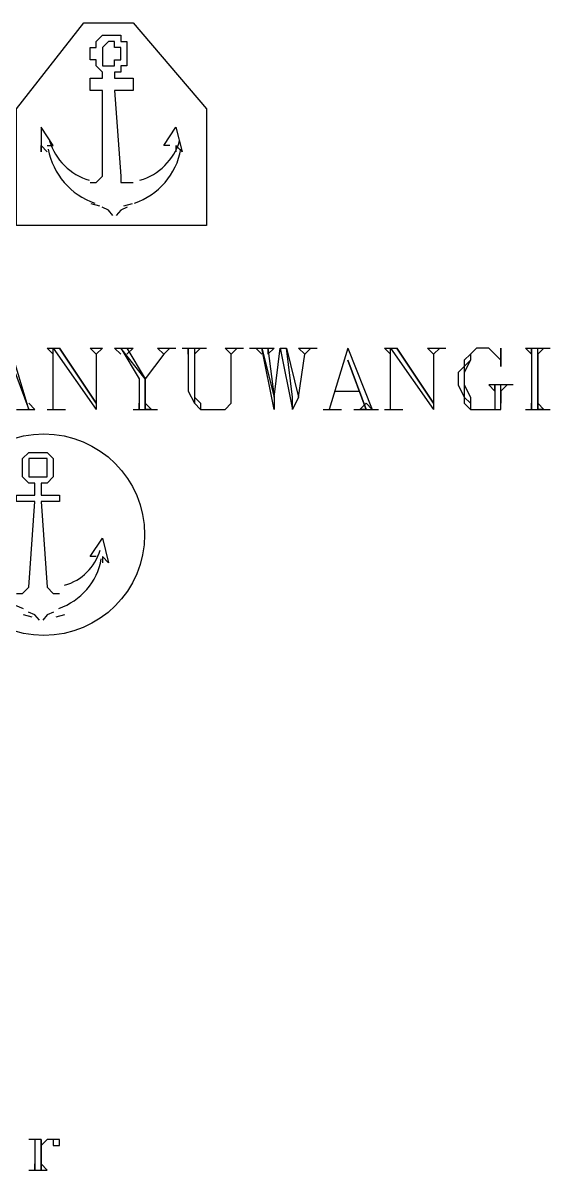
# Model space of a CAD drawing. Header units: millimetres. Extents: x 658 to 813, y 806 to 883.
# Drawn here: x 789.475 to 789.737, y 862.585 to 863.153 of the extents above; entities that cross this region are included whole.
import ezdxf

# ---------------------------------------------------------------- set-up
doc = ezdxf.new("R2010")
doc.units = ezdxf.units.MM
doc.header["$LTSCALE"] = 0.1
doc.linetypes.add('atContinuous2', pattern=[0])
doc.layers.add('TEXT', color=8, linetype='Continuous')

msp = doc.modelspace()

# ---------------------------------------------------------------- linework, layer by layer
at = {"layer": 'TEXT', "color": 7}
for points in [[(789.4722630676908, 863.1107487733192), (789.5057036572186, 863.1533095236285), (789.5300240859663, 863.1533095236285), (789.5665047290879, 863.1107487733192), (789.5665047290879, 863.0529877550438), (789.4722630676908, 863.0529877550438), (789.4722630676908, 863.1107487733192)], [(789.5087437108125, 863.0742681301984), (789.5117837644059, 863.0742681301984), (789.5148238179993, 863.0773081837909), (789.5148238179993, 863.1198689341003), (789.5087437108125, 863.1198689341003), (789.5087437108125, 863.1259490412871), (789.5148238179993, 863.1259490412871), (789.5148238179993, 863.1289890948805), (789.5117837644059, 863.1320291484748), (789.5117837644059, 863.1350692020673), (789.5087437108125, 863.1350692020673), (789.5087437108125, 863.1381092556616), (789.5087437108125, 863.141149309254), (789.5117837644059, 863.141149309254), (789.5117837644059, 863.1441893628484), (789.5148238179993, 863.1472294164417), (789.5178638715927, 863.1472294164417), (789.5209039251861, 863.1472294164417), (789.5239439787795, 863.1472294164417), (789.5239439787795, 863.1441893628484), (789.5269840323729, 863.1441893628484), (789.5269840323729, 863.141149309254), (789.5269840323729, 863.1381092556616), (789.5269840323729, 863.1350692020673), (789.5269840323729, 863.1320291484748), (789.5239439787795, 863.1320291484748), (789.5239439787795, 863.1289890948805), (789.5209039251861, 863.1289890948805)], [(789.5239439787795, 863.1381092556616), (789.5239439787795, 863.141149309254), (789.5209039251861, 863.141149309254), (789.5209039251861, 863.1441893628484), (789.5178638715927, 863.1441893628484), (789.5148238179993, 863.141149309254), (789.5148238179993, 863.1381092556616), (789.5148238179993, 863.1350692020673), (789.5148238179993, 863.1320291484748), (789.5178638715927, 863.1320291484748), (789.5209039251861, 863.1320291484748), (789.5209039251861, 863.1350692020673), (789.5239439787795, 863.1350692020673), (789.5239439787795, 863.1381092556616)], [(789.5209039251861, 863.1289890948805), (789.5209039251861, 863.1259490412871), (789.5300240859663, 863.1259490412871), (789.5300240859663, 863.1198689341003), (789.5209039251861, 863.1198689341003), (789.5239439787795, 863.0773081837909), (789.5239439787795, 863.0742681301984), (789.5269840323729, 863.0742681301984), (789.5300240859663, 863.0742681301984)], [(789.4874633356578, 863.0925084517588), (789.4905033892512, 863.0925084517588), (789.4844232820644, 863.1016286125399), (789.4844232820644, 863.0894683981654), (789.4844232820644, 863.0925084517588), (789.4874633356578, 863.0894683981654)], [(789.5482644075275, 863.0925084517588), (789.5452243539337, 863.0925084517588), (789.5513044611205, 863.1016286125399), (789.5543445147143, 863.0894683981654), (789.5513044611205, 863.0925084517588), (789.5513044611205, 863.0894683981654)], [(789.5090432168925, 863.0638292549705), (789.5133306956766, 863.0626871068356)], [(789.5200871539871, 863.0579352902645), (789.517883977747, 863.0605727495607), (789.5147443205976, 863.0619701405952)], [(789.5270628305623, 863.0619700189931), (789.5239232988154, 863.0605723239527), (789.5217203619789, 863.0579346518538)], [(789.5254371011022, 863.0626871068356), (789.5297245798863, 863.0638292549705)], [(789.469223014097, 862.9861065759882), (789.4783431748776, 862.9617861472401), (789.469223014097, 862.992186683174)], [(789.4874633356578, 862.992186683174), (789.4935434428451, 862.992186683174)], [(789.4874633356578, 862.992186683174), (789.4905033892512, 862.9891466295816)], [(789.4905033892512, 862.9617861472401), (789.4905033892512, 862.992186683174), (789.5117837644059, 862.9617861472401)], [(789.4935434428451, 862.992186683174), (789.5117837644059, 862.9648262008326), (789.4935434428451, 862.992186683174)], [(789.5087437108125, 862.992186683174), (789.5148238179993, 862.992186683174)], [(789.5087437108125, 862.992186683174), (789.5117837644059, 862.9891466295816), (789.5148238179993, 862.992186683174)], [(789.5209039251861, 862.992186683174), (789.5300240859663, 862.992186683174)], [(789.5209039251861, 862.992186683174), (789.5239439787795, 862.9891466295816)], [(789.5269840323729, 862.992186683174), (789.5361041931535, 862.9769864152071), (789.5361041931535, 862.9617861472401), (789.5361041931535, 862.9769864152071), (789.5239439787795, 862.992186683174), (789.5330641395597, 862.9769864152071), (789.5330641395597, 862.9617861472401)], [(789.5300240859663, 862.992186683174), (789.5269840323729, 862.9891466295816)], [(789.5421843003403, 862.992186683174), (789.5513044611205, 862.992186683174)], [(789.5421843003403, 862.992186683174), (789.5452243539337, 862.9891466295816), (789.5482644075275, 862.992186683174)], [(789.5543445147143, 862.992186683174), (789.5665047290879, 862.992186683174)], [(789.5573845683077, 862.992186683174), (789.5573845683077, 862.9709063080203), (789.5604246219011, 862.9648262008326), (789.5634646754945, 862.9617861472401), (789.5665047290879, 862.9617861472401), (789.5695447826813, 862.9617861472401), (789.5756248898685, 862.9617861472401), (789.578664943462, 862.9648262008326), (789.578664943462, 862.9709063080203), (789.578664943462, 862.9891466295816)], [(789.5573845683077, 862.992186683174), (789.5573845683077, 862.9891466295816), (789.5573845683077, 862.992186683174)], [(789.5604246219011, 862.992186683174), (789.5604246219011, 862.9678662544269), (789.5634646754945, 862.9648262008326), (789.5634646754945, 862.9617861472401), (789.5665047290879, 862.9617861472401)], [(789.5634646754945, 862.992186683174), (789.5604246219011, 862.9891466295816), (789.5634646754945, 862.992186683174)], [(789.5756248898685, 862.992186683174), (789.5847450506492, 862.992186683174)], [(789.5756248898685, 862.992186683174), (789.578664943462, 862.9891466295816), (789.5817049970553, 862.992186683174)], [(789.5877851042426, 862.992186683174), (789.5999453186162, 862.992186683174)], [(789.590825157836, 862.992186683174), (789.5938652114294, 862.9891466295816), (789.590825157836, 862.992186683174)], [(789.5999453186162, 862.9617861472401), (789.5938652114294, 862.992186683174), (789.5999453186162, 862.9678662544269), (789.5999453186162, 862.9617861472401)], [(789.5969052650228, 862.992186683174), (789.5999453186162, 862.9678662544269), (789.6029853722096, 862.992186683174)], [(789.5969052650228, 862.992186683174), (789.5969052650228, 862.9891466295816), (789.5999453186162, 862.992186683174)], [(789.6029853722096, 862.992186683174), (789.6090654793963, 862.9617861472401), (789.6090654793963, 862.9678662544269), (789.606025425803, 862.992186683174), (789.6121055329902, 862.9678662544269), (789.6151455865836, 862.9891466295816)], [(789.6029853722096, 862.992186683174), (789.606025425803, 862.992186683174)], [(789.6121055329902, 862.992186683174), (789.6212256937704, 862.992186683174)], [(789.6121055329902, 862.992186683174), (789.6151455865836, 862.9891466295816), (789.618185640177, 862.992186683174)], [(789.6364259617378, 862.992186683174), (789.6273058009572, 862.9617861472401)], [(789.6364259617378, 862.992186683174), (789.6485861761114, 862.9617861472401)], [(789.6546662832986, 862.992186683174), (789.6607463904854, 862.992186683174)], [(789.6546662832986, 862.992186683174), (789.657706336892, 862.9891466295816)], [(789.657706336892, 862.9617861472401), (789.657706336892, 862.992186683174), (789.6789867120463, 862.9617861472401)], [(789.6607463904854, 862.992186683174), (789.6789867120463, 862.9648262008326), (789.6607463904854, 862.992186683174)], [(789.6759466584529, 862.992186683174), (789.685066819233, 862.992186683174)], [(789.6759466584529, 862.992186683174), (789.6789867120463, 862.9891466295816), (789.6820267656396, 862.992186683174)], [(789.7124273015745, 862.9861065759882), (789.7124273015745, 862.992186683174), (789.7124273015745, 862.9830665223939), (789.7124273015745, 862.9861065759882), (789.7093872479811, 862.9891466295816), (789.7063471943877, 862.992186683174), (789.7002670872009, 862.992186683174), (789.6972270336071, 862.9891466295816), (789.6941869800137, 862.9861065759882), (789.6941869800137, 862.9830665223939), (789.6911469264203, 862.9800264688005), (789.6911469264203, 862.9739463616146), (789.6941869800137, 862.9678662544269), (789.6941869800137, 862.9648262008326), (789.6972270336071, 862.9617861472401), (789.7002670872009, 862.9617861472401), (789.7063471943877, 862.9617861472401), (789.7093872479811, 862.9617861472401), (789.7124273015745, 862.9617861472401), (789.7124273015745, 862.9739463616146)], [(789.7002670872009, 862.992186683174), (789.6972270336071, 862.9891466295816), (789.6972270336071, 862.9861065759882), (789.6941869800137, 862.9800264688005), (789.6941869800137, 862.9739463616146), (789.6972270336071, 862.9678662544269), (789.6972270336071, 862.9617861472401), (789.7002670872009, 862.9617861472401)], [(789.7245875159481, 862.992186683174), (789.7367477303221, 862.992186683174)], [(789.7245875159481, 862.992186683174), (789.7276275695415, 862.9891466295816), (789.7276275695415, 862.992186683174)], [(789.7276275695415, 862.992186683174), (789.7276275695415, 862.9617861472401)], [(789.7306676231353, 862.9891466295816), (789.7306676231353, 862.9617861472401), (789.7306676231353, 862.992186683174)], [(789.7337076767287, 862.992186683174), (789.7306676231353, 862.9891466295816), (789.7337076767287, 862.992186683174)], [(789.5117837644059, 862.9891466295816), (789.5117837644059, 862.9617861472401)], [(789.5452243539337, 862.9891466295816), (789.5361041931535, 862.9769864152071)], [(789.5604246219011, 862.9891466295816), (789.5604246219011, 862.9678662544269), (789.5604246219011, 862.9648262008326)], [(789.6364259617378, 862.9861065759882), (789.6455461225185, 862.9617861472401), (789.6364259617378, 862.9861065759882)], [(789.6789867120463, 862.9891466295816), (789.6789867120463, 862.9617861472401)], [(789.6972270336071, 862.9861065759882), (789.6941869800137, 862.9830665223939), (789.6941869800137, 862.9800264688005), (789.6941869800137, 862.9739463616146), (789.6941869800137, 862.9678662544269), (789.6972270336071, 862.9648262008326)], [(789.7185074087613, 862.9739463616146), (789.7063471943877, 862.9739463616146), (789.7093872479811, 862.9709063080203), (789.7093872479811, 862.9739463616146), (789.7093872479811, 862.9648262008326), (789.7093872479811, 862.9617861472401)], [(789.7154673551679, 862.9739463616146), (789.7124273015745, 862.9709063080203), (789.7154673551679, 862.9739463616146)], [(789.5999453186162, 862.9678662544269), (789.5999453186162, 862.9617861472401)], [(789.6121055329902, 862.9678662544269), (789.6090654793963, 862.9617861472401)], [(789.630345854551, 862.9709063080203), (789.6425060689246, 862.9709063080203)], [(789.7124273015745, 862.9709063080203), (789.7124273015745, 862.9648262008326)], [(789.4783431748776, 862.9648262008326), (789.481383228471, 862.9617861472401)], [(789.5300240859663, 862.9617861472401), (789.5330641395597, 862.9617861472401), (789.5330641395597, 862.9648262008326)], [(789.5361041931535, 862.9648262008326), (789.5391442467469, 862.9617861472401), (789.5361041931535, 862.9617861472401)], [(789.6455461225185, 862.9617861472401), (789.6425060689246, 862.9617861472401), (789.6455461225185, 862.9648262008326), (789.6485861761114, 862.9617861472401)], [(789.7245875159481, 862.9617861472401), (789.7276275695415, 862.9617861472401), (789.7276275695415, 862.9648262008326)], [(789.7306676231353, 862.9648262008326), (789.7337076767287, 862.9617861472401), (789.7306676231353, 862.9617861472401)], [(789.4722630676908, 862.9617861472401), (789.481383228471, 862.9617861472401)], [(789.4874633356578, 862.9617861472401), (789.4965834964385, 862.9617861472401)], [(789.4874633356578, 862.9617861472401), (789.4905033892512, 862.9617861472401), (789.4935434428451, 862.9617861472401)], [(789.5300240859663, 862.9617861472401), (789.5421843003403, 862.9617861472401)], [(789.6242657473642, 862.9617861472401), (789.6333859081444, 862.9617861472401)], [(789.6242657473642, 862.9617861472401), (789.6273058009572, 862.9617861472401), (789.630345854551, 862.9617861472401)], [(789.6394660153312, 862.9617861472401), (789.6516262297052, 862.9617861472401)], [(789.6546662832986, 862.9617861472401), (789.6637864440793, 862.9617861472401)], [(789.6546662832986, 862.9617861472401), (789.657706336892, 862.9617861472401), (789.6607463904854, 862.9617861472401)], [(789.7245875159481, 862.9617861472401), (789.7367477303221, 862.9617861472401)], [(789.4722630676908, 862.8705845394355), (789.4753031212842, 862.8705845394355), (789.4783431748776, 862.8736245930298), (789.481383228471, 862.9161853433374), (789.4722630676908, 862.9161853433374), (789.4722630676908, 862.9192253969308), (789.481383228471, 862.9192253969308), (789.481383228471, 862.9253055041175), (789.4783431748776, 862.9253055041175), (789.4753031212842, 862.9283455577119), (789.4753031212842, 862.9313856113052), (789.4753031212842, 862.9344256648986), (789.4753031212842, 862.937465718492), (789.4783431748776, 862.9405057720854), (789.481383228471, 862.9405057720854), (789.4844232820644, 862.9405057720854), (789.4874633356578, 862.9405057720854), (789.4905033892512, 862.937465718492), (789.4905033892512, 862.9344256648986), (789.4905033892512, 862.9313856113052), (789.4905033892512, 862.9283455577119), (789.4874633356578, 862.9253055041175), (789.4844232820644, 862.9253055041175)], [(789.4874633356578, 862.9313856113052), (789.4874633356578, 862.9344256648986), (789.4874633356578, 862.937465718492), (789.4844232820644, 862.937465718492), (789.481383228471, 862.937465718492), (789.4783431748776, 862.937465718492), (789.4783431748776, 862.9344256648986), (789.4783431748776, 862.9313856113052), (789.4783431748776, 862.9283455577119), (789.481383228471, 862.9283455577119), (789.4844232820644, 862.9283455577119), (789.4874633356578, 862.9283455577119), (789.4874633356578, 862.9313856113052)], [(789.4844232820644, 862.9253055041175), (789.4844232820644, 862.9192253969308), (789.4935434428451, 862.9192253969308), (789.4935434428451, 862.9161853433374), (789.4844232820644, 862.9161853433374), (789.4874633356578, 862.8736245930298), (789.4905033892512, 862.8705845394355), (789.4935434428451, 862.8705845394355)], [(789.5117837644059, 862.8888248609968), (789.5087437108125, 862.8888248609968), (789.5148238179993, 862.897945021777), (789.5178638715927, 862.8857848074034), (789.5148238179993, 862.8888248609968), (789.5148238179993, 862.8857848074034)], [(789.4756026273642, 862.8601456642076), (789.4798901061488, 862.8590035160727)], [(789.4836065108659, 862.8572917530959), (789.4814033346254, 862.8599292123912), (789.478263677476, 862.8613266034266)], [(789.4905821874406, 862.8613264818244), (789.4874426556933, 862.859928786784), (789.4852397188577, 862.8572911146842)], [(789.4919965115739, 862.8590035160727), (789.4962839903585, 862.8601456642076)], [(789.4844232820644, 862.5878595552434), (789.4844232820644, 862.600019769617), (789.4783431748776, 862.600019769617)], [(789.481383228471, 862.600019769617), (789.481383228471, 862.5848195016509)], [(789.481383228471, 862.600019769617), (789.481383228471, 862.5969797160245)], [(789.4844232820644, 862.600019769617), (789.4844232820644, 862.5848195016509)], [(789.4935434428451, 862.5969797160245), (789.4935434428451, 862.600019769617), (789.4905033892512, 862.600019769617), (789.4905033892512, 862.5969797160245), (789.4935434428451, 862.5969797160245), (789.4935434428451, 862.600019769617), (789.4905033892512, 862.600019769617), (789.4874633356578, 862.600019769617), (789.4844232820644, 862.5969797160245), (789.4844232820644, 862.5939396624293)], [(789.481383228471, 862.5878595552434), (789.481383228471, 862.5848195016509), (789.481383228471, 862.5878595552434)], [(789.4844232820644, 862.5848195016509), (789.4844232820644, 862.5878595552434), (789.4874633356578, 862.5848195016509)], [(789.4783431748776, 862.5848195016509), (789.4874633356578, 862.5848195016509)]]:
    msp.add_lwpolyline(points, dxfattribs=at)
at = {"layer": 'TEXT', "color": 7, "linetype": 'atContinuous2'}
msp.add_circle((789.4858626452763, 862.89969942604), 0.0499265719887194, dxfattribs=at)
for centre, radius, start, end in [((789.5163408256865, 863.1031467840143), 0.0288770777838682, 196.6479783340481, 253.9646635625398), ((789.5254658177785, 863.1031456228569), 0.02887710122414503, 286.0382620396022, 343.3549026592738), ((789.52241959252, 863.0970637715376), 0.0349554842151602, 190.3097707458291, 251.1022242668666), ((789.5193892975187, 863.0970649360883), 0.03495546069228932, 288.8955329491315, 349.688033929076), ((789.4889848612081, 862.8994624437431), 0.02583755487814975, 286.0384467607005, 343.3547809335192), ((789.4859390049389, 862.8933828664952), 0.03191594962607135, 190.3138922209959, 251.1040992578949), ((789.4829059390538, 862.893380961012), 0.0319159350365606, 288.8997480079055, 349.6899815484396)]:
    msp.add_arc(centre, radius, start, end, dxfattribs=at)

doc.saveas('drawing.dxf')
